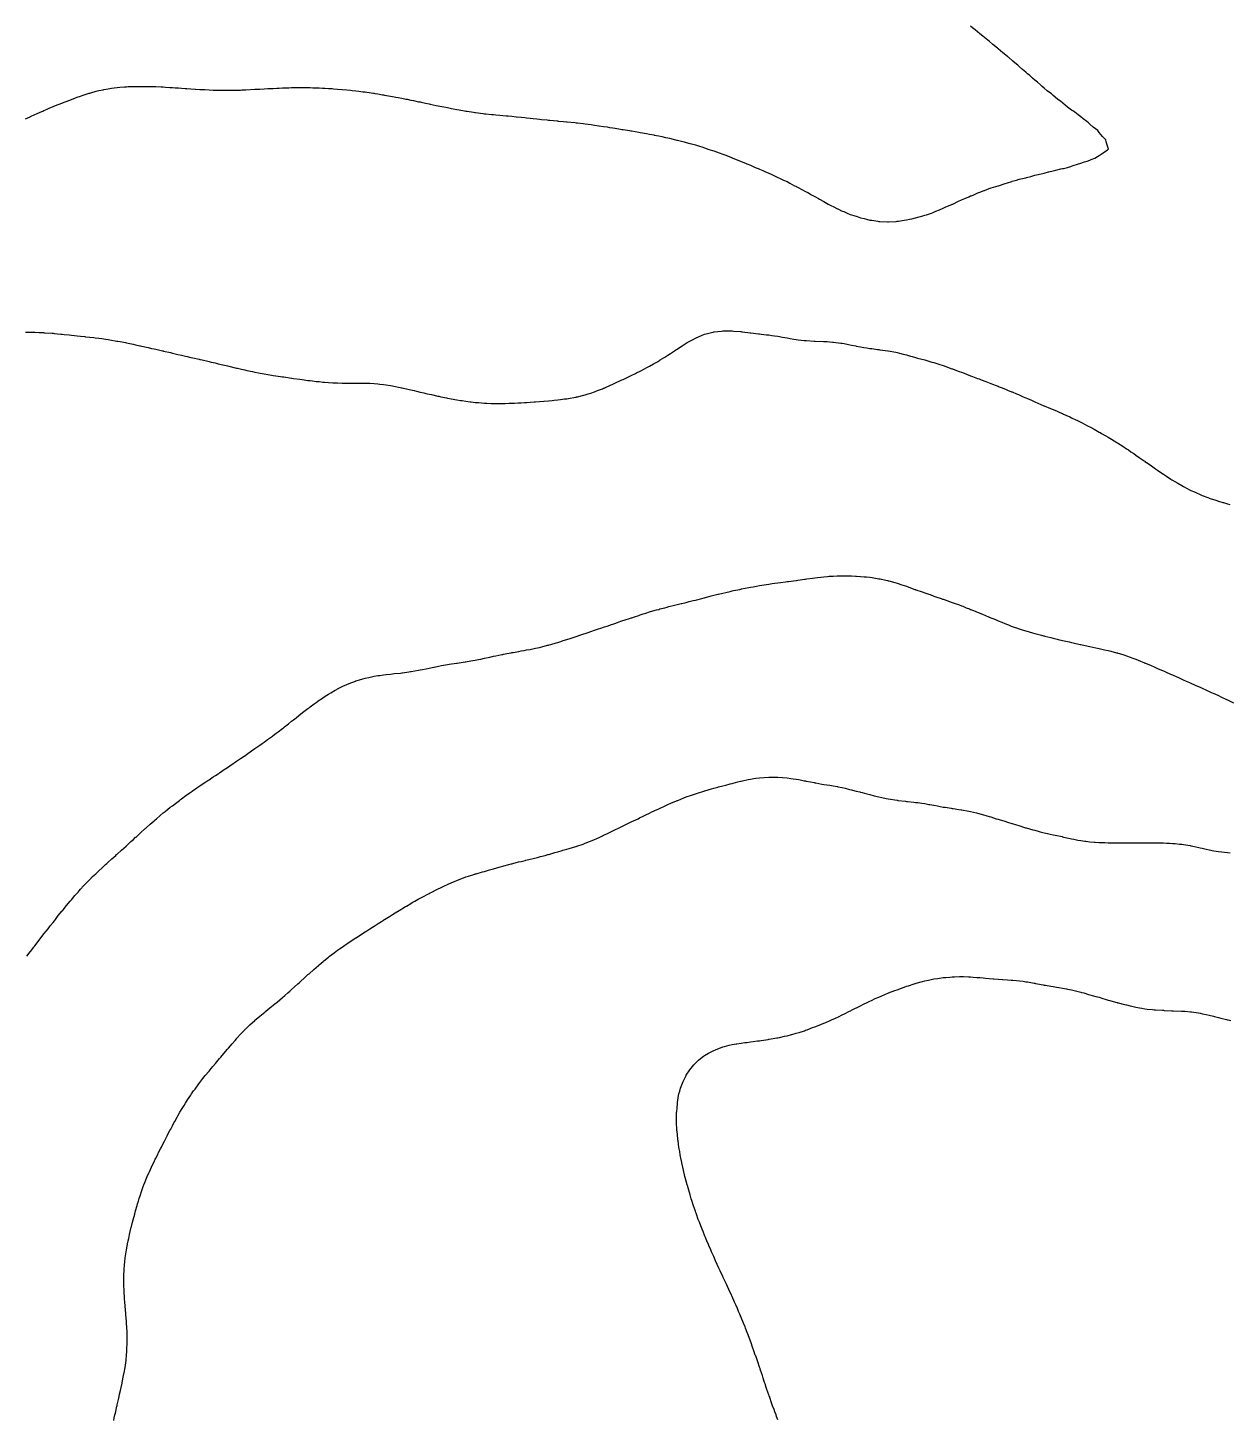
# Model space of a CAD drawing. Extents: x -717078 to -715000, y -984629 to -984000.
# Drawn here: x -716100.3 to -715969.3, y -984328 to -984176.3 of the extents above; entities that cross this region are included whole.
import ezdxf

# ---------------------------------------------------------------- set-up
doc = ezdxf.new("R2010")
doc.units = 0
doc.layers.add('buffer_B2_0_1_clip', color=7, linetype='Continuous')

msp = doc.modelspace()

# ---------------------------------------------------------------- linework, layer by layer
at = {"layer": 'buffer_B2_0_1_clip'}
for points in [[(-716100.5, -984186.22), (-716100.01, -984185.99), (-716099.97, -984185.97), (-716099.5, -984185.75), (-716099.32, -984185.68), (-716098.91, -984185.5), (-716098.63, -984185.37), (-716098.5, -984185.31), (-716098.16, -984185.16), (-716097.94, -984185.06), (-716097.5, -984184.88), (-716097.23, -984184.77), (-716096.54, -984184.5), (-716096.51, -984184.49), (-716096.5, -984184.48), (-716096.47, -984184.47), (-716095.8, -984184.2), (-716095.5, -984184.09), (-716095.07, -984183.93), (-716094.86, -984183.86), (-716094.5, -984183.73), (-716094.33, -984183.67), (-716093.78, -984183.5), (-716093.57, -984183.43), (-716093.5, -984183.41), (-716093.37, -984183.37), (-716092.79, -984183.21), (-716092.5, -984183.13), (-716092.04, -984183.04), (-716091.97, -984183.03), (-716091.5, -984182.93), (-716091.12, -984182.88), (-716090.84, -984182.84), (-716090.5, -984182.79), (-716090.23, -984182.77), (-716089.73, -984182.73), (-716089.5, -984182.71), (-716089.3, -984182.7), (-716088.68, -984182.68), (-716088.5, -984182.67), (-716088.33, -984182.67), (-716087.67, -984182.67), (-716087.5, -984182.67), (-716087.33, -984182.67), (-716086.68, -984182.68), (-716086.5, -984182.69), (-716086.3, -984182.7), (-716085.72, -984182.72), (-716085.5, -984182.73), (-716085.25, -984182.75), (-716084.78, -984182.78), (-716084.5, -984182.79), (-716084.18, -984182.82), (-716083.84, -984182.84), (-716083.5, -984182.86), (-716083.11, -984182.89), (-716082.91, -984182.91), (-716082.5, -984182.94), (-716082.03, -984182.97), (-716081.97, -984182.97), (-716081.5, -984183), (-716081.03, -984183.03), (-716080.97, -984183.03), (-716080.5, -984183.06), (-716080.07, -984183.07), (-716079.92, -984183.08), (-716079.5, -984183.09), (-716079.09, -984183.09), (-716078.9, -984183.1), (-716078.5, -984183.1), (-716077.5, -984183.09), (-716077.07, -984183.07), (-716076.94, -984183.06), (-716076.5, -984183.05), (-716075.5, -984182.99), (-716075.03, -984182.97), (-716074.96, -984182.96), (-716074.5, -984182.94), (-716074.08, -984182.92), (-716073.91, -984182.91), (-716073.5, -984182.89), (-716073.13, -984182.87), (-716072.86, -984182.86), (-716072.5, -984182.84), (-716072.17, -984182.83), (-716071.82, -984182.82), (-716071.5, -984182.81), (-716071.19, -984182.81), (-716070.8, -984182.8), (-716070.5, -984182.8), (-716070.2, -984182.8), (-716069.81, -984182.81), (-716069.5, -984182.81), (-716069.18, -984182.82), (-716068.83, -984182.83), (-716068.5, -984182.84), (-716068.14, -984182.86), (-716067.87, -984182.87), (-716067.5, -984182.89), (-716067.08, -984182.92), (-716066.93, -984182.93), (-716066.5, -984182.96), (-716066, -984183), (-716066, -984183), (-716065.5, -984183.05), (-716065.09, -984183.09), (-716064.89, -984183.11), (-716064.5, -984183.15), (-716064.19, -984183.19), (-716063.75, -984183.25), (-716063.5, -984183.28), (-716063.31, -984183.31), (-716062.58, -984183.42), (-716062.5, -984183.43), (-716062.44, -984183.44), (-716062.11, -984183.5), (-716061.59, -984183.59), (-716061.5, -984183.6), (-716061.38, -984183.62), (-716060.74, -984183.74), (-716060.5, -984183.78), (-716060.16, -984183.84), (-716059.89, -984183.89), (-716059.5, -984183.97), (-716059.05, -984184.05), (-716058.92, -984184.08), (-716058.5, -984184.16), (-716058.22, -984184.22), (-716057.66, -984184.34), (-716057.5, -984184.37), (-716057.39, -984184.39), (-716056.92, -984184.5), (-716056.5, -984184.59), (-716056.39, -984184.61), (-716055.74, -984184.74), (-716055.14, -984184.86), (-716054.91, -984184.91), (-716054.5, -984184.99), (-716054.08, -984185.08), (-716053.88, -984185.12), (-716053.5, -984185.19), (-716053.24, -984185.24), (-716052.66, -984185.34), (-716052.5, -984185.37), (-716052.39, -984185.39), (-716051.68, -984185.5), (-716051.52, -984185.52), (-716051.5, -984185.53), (-716051.47, -984185.53), (-716050.63, -984185.63), (-716050.5, -984185.65), (-716050.33, -984185.67), (-716049.73, -984185.73), (-716049.5, -984185.75), (-716049.23, -984185.77), (-716048.81, -984185.81), (-716048.5, -984185.84), (-716048.13, -984185.87), (-716047.89, -984185.89), (-716047.5, -984185.93), (-716047.02, -984185.98), (-716046.98, -984185.98), (-716046.5, -984186.03), (-716046.08, -984186.08), (-716045.91, -984186.09), (-716045.5, -984186.14), (-716045.17, -984186.17), (-716044.78, -984186.22), (-716044.5, -984186.25), (-716044.27, -984186.27), (-716043.67, -984186.33), (-716043.5, -984186.35), (-716043.36, -984186.36), (-716042.56, -984186.44), (-716042.5, -984186.44), (-716042.45, -984186.45), (-716041.89, -984186.5), (-716041.53, -984186.53), (-716041.5, -984186.54), (-716041.46, -984186.54), (-716040.62, -984186.62), (-716040.5, -984186.64), (-716040.34, -984186.66), (-716039.73, -984186.73), (-716039.5, -984186.76), (-716039.2, -984186.8), (-716038.84, -984186.84), (-716038.5, -984186.89), (-716038.04, -984186.96), (-716037.97, -984186.97), (-716037.5, -984187.04), (-716037.1, -984187.1), (-716036.86, -984187.14), (-716036.5, -984187.19), (-716036.23, -984187.23), (-716035.67, -984187.33), (-716035.5, -984187.36), (-716035.38, -984187.38), (-716034.67, -984187.5), (-716034.52, -984187.52), (-716034.5, -984187.53), (-716034.47, -984187.53), (-716033.66, -984187.66), (-716033.5, -984187.69), (-716033.26, -984187.74), (-716032.82, -984187.82), (-716032.5, -984187.88), (-716032.03, -984187.97), (-716031.98, -984187.98), (-716031.5, -984188.07), (-716031.15, -984188.15), (-716030.77, -984188.23), (-716030.5, -984188.29), (-716030.33, -984188.33), (-716029.66, -984188.5), (-716029.53, -984188.53), (-716029.5, -984188.54), (-716029.45, -984188.55), (-716028.72, -984188.72), (-716028.5, -984188.78), (-716028.11, -984188.89), (-716027.94, -984188.94), (-716027.5, -984189.06), (-716027.16, -984189.16), (-716026.69, -984189.31), (-716026.5, -984189.37), (-716026.41, -984189.41), (-716026.15, -984189.5), (-716025.65, -984189.65), (-716025.5, -984189.7), (-716025.19, -984189.81), (-716024.91, -984189.91), (-716024.5, -984190.05), (-716024.18, -984190.18), (-716023.57, -984190.43), (-716023.5, -984190.46), (-716023.47, -984190.47), (-716023.41, -984190.5), (-716022.75, -984190.75), (-716022.5, -984190.85), (-716022.04, -984191.04), (-716021.9, -984191.1), (-716021.5, -984191.27), (-716021.34, -984191.34), (-716020.99, -984191.5), (-716020.64, -984191.64), (-716020.5, -984191.7), (-716020.16, -984191.84), (-716019.94, -984191.94), (-716019.5, -984192.13), (-716019.24, -984192.24), (-716018.73, -984192.5), (-716018.57, -984192.57), (-716018.5, -984192.6), (-716018.32, -984192.68), (-716017.88, -984192.88), (-716017.5, -984193.06), (-716017.21, -984193.21), (-716016.69, -984193.5), (-716016.56, -984193.56), (-716016.5, -984193.59), (-716016.31, -984193.69), (-716015.9, -984193.9), (-716015.5, -984194.12), (-716015.25, -984194.25), (-716014.85, -984194.5), (-716014.62, -984194.62), (-716014.5, -984194.68), (-716014.1, -984194.9), (-716013.97, -984194.97), (-716013.5, -984195.24), (-716013.33, -984195.33), (-716013.04, -984195.5), (-716012.68, -984195.68), (-716012.5, -984195.77), (-716012.01, -984196.01), (-716011.98, -984196.02), (-716011.5, -984196.26), (-716011.33, -984196.33), (-716010.96, -984196.5), (-716010.63, -984196.63), (-716010.5, -984196.68), (-716010.24, -984196.76), (-716009.87, -984196.87), (-716009.5, -984196.99), (-716009.09, -984197.09), (-716008.85, -984197.15), (-716008.5, -984197.24), (-716008.27, -984197.27), (-716007.62, -984197.38), (-716007.5, -984197.4), (-716007.4, -984197.4), (-716006.56, -984197.44), (-716006.5, -984197.44), (-716006.44, -984197.44), (-716005.61, -984197.39), (-716005.5, -984197.38), (-716005.35, -984197.35), (-716004.73, -984197.27), (-716004.5, -984197.23), (-716004.16, -984197.16), (-716003.9, -984197.1), (-716003.5, -984197.01), (-716003.1, -984196.9), (-716002.82, -984196.82), (-716002.5, -984196.73), (-716002.32, -984196.68), (-716001.78, -984196.5), (-716001.58, -984196.42), (-716001.5, -984196.38), (-716001.29, -984196.29), (-716000.88, -984196.12), (-716000.5, -984195.94), (-716000.19, -984195.81), (-715999.54, -984195.54), (-715999.5, -984195.52), (-715999.48, -984195.52), (-715999.44, -984195.5), (-715998.81, -984195.19), (-715998.5, -984195.04), (-715998.12, -984194.88), (-715997.71, -984194.71), (-715997.5, -984194.62), (-715997.41, -984194.59), (-715997.17, -984194.5), (-715996.71, -984194.29), (-715996.5, -984194.2), (-715996.02, -984194.02), (-715995.99, -984194.01), (-715995.5, -984193.82), (-715995.25, -984193.75), (-715994.51, -984193.51), (-715994.5, -984193.51), (-715994.5, -984193.5), (-715994.48, -984193.5), (-715993.75, -984193.25), (-715993.5, -984193.17), (-715993.03, -984193.03), (-715992.98, -984193.02), (-715992.5, -984192.88), (-715992.2, -984192.8), (-715991.67, -984192.67), (-715991.5, -984192.63), (-715991.4, -984192.6), (-715990.95, -984192.5), (-715990.6, -984192.4), (-715990.5, -984192.37), (-715990.33, -984192.33), (-715989.8, -984192.2), (-715989.5, -984192.12), (-715989.01, -984191.99), (-715988.99, -984191.99), (-715988.5, -984191.87), (-715988.2, -984191.8), (-715987.67, -984191.67), (-715987.5, -984191.63), (-715987.39, -984191.61), (-715986.93, -984191.5), (-715986.6, -984191.4), (-715986.5, -984191.37), (-715986.31, -984191.31), (-715985.84, -984191.16), (-715985.5, -984191.05), (-715985.09, -984190.91), (-715984.81, -984190.81), (-715984.5, -984190.7), (-715984.35, -984190.65), (-715983.98, -984190.5), (-715983.68, -984190.32), (-715983.5, -984190.2), (-715983.07, -984189.93), (-715982.58, -984189.58), (-715982.5, -984189.52), (-715982.49, -984189.51), (-715982.47, -984189.5), (-715982.48, -984189.48), (-715982.5, -984189.41), (-715982.72, -984188.72), (-715982.77, -984188.5), (-715983.12, -984188.12), (-715983.5, -984187.69), (-715983.58, -984187.58), (-715983.65, -984187.5), (-715984.13, -984187.13), (-715984.5, -984186.81), (-715984.66, -984186.66), (-715984.83, -984186.5), (-715985.22, -984186.22), (-715985.5, -984186.01), (-715985.79, -984185.79), (-715986.13, -984185.5), (-715986.35, -984185.35), (-715986.5, -984185.25), (-715986.93, -984184.93), (-715987.44, -984184.5), (-715987.48, -984184.48), (-715987.5, -984184.46), (-715987.67, -984184.33), (-715988.05, -984184.05), (-715988.5, -984183.66), (-715988.59, -984183.59), (-715988.69, -984183.5), (-715989.15, -984183.15), (-715989.5, -984182.86), (-715989.69, -984182.69), (-715989.9, -984182.5), (-715990.23, -984182.23), (-715990.5, -984182), (-715990.77, -984181.77), (-715991.06, -984181.5), (-715991.31, -984181.31), (-715991.5, -984181.13), (-715991.84, -984180.84), (-715992.21, -984180.5), (-715992.37, -984180.37), (-715992.5, -984180.26), (-715992.91, -984179.91), (-715993.38, -984179.5), (-715993.45, -984179.45), (-715993.5, -984179.4), (-715993.98, -984179.02), (-715994, -984179), (-715994.5, -984178.57), (-715994.54, -984178.54), (-715994.59, -984178.5), (-715995.1, -984178.1), (-715995.5, -984177.76), (-715995.64, -984177.64), (-715995.8, -984177.5), (-715996.19, -984177.19), (-715996.5, -984176.94), (-715996.74, -984176.74), (-715997.02, -984176.5), (-715997.29, -984176.29), (-715997.5, -984176.12)], [(-716100.5, -984209.45), (-716099.5, -984209.48), (-716099.48, -984209.48), (-716099, -984209.5), (-716098.52, -984209.52), (-716098.5, -984209.52), (-716098.47, -984209.53), (-716097.59, -984209.59), (-716097.5, -984209.59), (-716097.39, -984209.61), (-716096.67, -984209.67), (-716096.5, -984209.68), (-716096.29, -984209.71), (-716095.76, -984209.76), (-716095.5, -984209.79), (-716095.18, -984209.82), (-716094.86, -984209.86), (-716094.5, -984209.9), (-716094.05, -984209.95), (-716093.96, -984209.96), (-716093.5, -984210.01), (-716093.06, -984210.06), (-716092.92, -984210.08), (-716092.5, -984210.13), (-716092.17, -984210.17), (-716091.76, -984210.24), (-716091.5, -984210.27), (-716091.3, -984210.3), (-716090.57, -984210.43), (-716090.5, -984210.44), (-716090.45, -984210.45), (-716090.18, -984210.5), (-716089.61, -984210.61), (-716089.5, -984210.63), (-716089.33, -984210.67), (-716088.79, -984210.79), (-716088.5, -984210.85), (-716088.05, -984210.95), (-716087.97, -984210.97), (-716087.5, -984211.07), (-716087.14, -984211.14), (-716086.77, -984211.23), (-716086.5, -984211.29), (-716086.32, -984211.33), (-716085.56, -984211.5), (-716085.51, -984211.51), (-716085.5, -984211.51), (-716085.48, -984211.52), (-716084.7, -984211.7), (-716084.5, -984211.75), (-716084.18, -984211.82), (-716083.89, -984211.89), (-716083.5, -984211.98), (-716083.08, -984212.08), (-716082.88, -984212.12), (-716082.5, -984212.21), (-716082.26, -984212.26), (-716081.58, -984212.42), (-716081.5, -984212.44), (-716081.45, -984212.45), (-716081.24, -984212.5), (-716080.63, -984212.63), (-716080.5, -984212.66), (-716080.28, -984212.72), (-716079.82, -984212.82), (-716079.5, -984212.9), (-716079.01, -984213.01), (-716078.98, -984213.02), (-716078.5, -984213.14), (-716077.5, -984213.38), (-716077.4, -984213.4), (-716076.97, -984213.5), (-716076.59, -984213.59), (-716076.5, -984213.6), (-716076.37, -984213.63), (-716075.76, -984213.76), (-716075.5, -984213.82), (-716075.1, -984213.9), (-716074.93, -984213.93), (-716074.5, -984214.01), (-716074.09, -984214.09), (-716073.88, -984214.12), (-716073.5, -984214.19), (-716073.23, -984214.23), (-716072.7, -984214.3), (-716072.5, -984214.33), (-716072.35, -984214.35), (-716071.53, -984214.47), (-716071.5, -984214.47), (-716071.48, -984214.48), (-716071.3, -984214.5), (-716070.6, -984214.6), (-716070.37, -984214.63), (-716069.72, -984214.72), (-716069.5, -984214.75), (-716069.22, -984214.78), (-716068.83, -984214.83), (-716068.5, -984214.86), (-716068.1, -984214.9), (-716067.92, -984214.92), (-716067.5, -984214.95), (-716067.02, -984214.98), (-716066.98, -984214.98), (-716066.5, -984215), (-716066.01, -984215.01), (-716065.99, -984215.01), (-716065.5, -984215.02), (-716065.01, -984215.01), (-716064.99, -984215.01), (-716064.5, -984215.01), (-716064.01, -984215.01), (-716063.99, -984215.01), (-716063.5, -984215.01), (-716063.03, -984215.03), (-716062.97, -984215.03), (-716062.5, -984215.05), (-716062.09, -984215.09), (-716061.88, -984215.12), (-716061.5, -984215.16), (-716061.21, -984215.21), (-716060.71, -984215.29), (-716060.5, -984215.33), (-716060.36, -984215.36), (-716059.67, -984215.5), (-716059.53, -984215.53), (-716059.5, -984215.53), (-716059.46, -984215.54), (-716058.71, -984215.71), (-716058.5, -984215.76), (-716058.16, -984215.84), (-716057.9, -984215.9), (-716057.5, -984215.99), (-716057.09, -984216.09), (-716056.86, -984216.14), (-716056.5, -984216.23), (-716056.27, -984216.27), (-716055.57, -984216.43), (-716055.5, -984216.45), (-716055.46, -984216.46), (-716055.25, -984216.5), (-716054.62, -984216.62), (-716054.5, -984216.65), (-716053.5, -984216.84), (-716053.1, -984216.9), (-716052.93, -984216.93), (-716052.5, -984217), (-716052.06, -984217.06), (-716051.93, -984217.07), (-716051.5, -984217.13), (-716051.15, -984217.15), (-716050.82, -984217.18), (-716050.5, -984217.2), (-716050.22, -984217.22), (-716049.77, -984217.23), (-716049.5, -984217.24), (-716049.24, -984217.24), (-716048.76, -984217.24), (-716048.5, -984217.24), (-716048.24, -984217.24), (-716047.78, -984217.22), (-716047.5, -984217.21), (-716047.2, -984217.2), (-716046.82, -984217.18), (-716046.5, -984217.16), (-716046.14, -984217.14), (-716045.88, -984217.12), (-716045.5, -984217.1), (-716045.07, -984217.07), (-716044.94, -984217.06), (-716044.5, -984217.03), (-716044.01, -984216.99), (-716043.98, -984216.98), (-716043.5, -984216.95), (-716043.1, -984216.9), (-716042.89, -984216.89), (-716042.5, -984216.85), (-716042.19, -984216.81), (-716041.75, -984216.75), (-716041.5, -984216.72), (-716041.32, -984216.68), (-716040.55, -984216.55), (-716040.5, -984216.54), (-716040.47, -984216.53), (-716040.34, -984216.5), (-716039.67, -984216.33), (-716039.5, -984216.29), (-716039.19, -984216.19), (-716038.9, -984216.1), (-716038.5, -984215.97), (-716038.16, -984215.84), (-716037.64, -984215.64), (-716037.5, -984215.58), (-716037.44, -984215.56), (-716037.3, -984215.5), (-716036.75, -984215.25), (-716036.5, -984215.14), (-716036.07, -984214.93), (-716035.82, -984214.82), (-716035.5, -984214.67), (-716035.38, -984214.62), (-716035.14, -984214.5), (-716034.71, -984214.29), (-716034.5, -984214.19), (-716034.04, -984213.96), (-716033.9, -984213.9), (-716033.5, -984213.71), (-716033.37, -984213.63), (-716033.1, -984213.5), (-716032.71, -984213.29), (-716032.5, -984213.18), (-716032.07, -984212.93), (-716031.76, -984212.76), (-716031.5, -984212.61), (-716031.43, -984212.57), (-716031.32, -984212.5), (-716030.82, -984212.18), (-716030.5, -984211.97), (-716030.22, -984211.78), (-716029.78, -984211.5), (-716029.62, -984211.38), (-716029.5, -984211.31), (-716029.01, -984210.99), (-716028.95, -984210.95), (-716028.5, -984210.67), (-716028.39, -984210.61), (-716028.19, -984210.5), (-716027.75, -984210.25), (-716027.5, -984210.12), (-716027.07, -984209.93), (-716026.84, -984209.84), (-716026.5, -984209.7), (-716026.34, -984209.66), (-716025.73, -984209.5), (-716025.55, -984209.45), (-716025.5, -984209.44), (-716025.44, -984209.44), (-716024.66, -984209.34), (-716024.5, -984209.32), (-716024.33, -984209.33), (-716023.68, -984209.32), (-716023.5, -984209.32), (-716023.34, -984209.34), (-716022.6, -984209.4), (-716022.5, -984209.41), (-716022.42, -984209.42), (-716021.77, -984209.5), (-716021.53, -984209.53), (-716021.5, -984209.53), (-716021.47, -984209.53), (-716020.63, -984209.63), (-716020.5, -984209.65), (-716020.33, -984209.67), (-716019.74, -984209.74), (-716019.5, -984209.77), (-716019.18, -984209.82), (-716018.86, -984209.86), (-716018.5, -984209.92), (-716018.01, -984210.01), (-716017.99, -984210.01), (-716017.5, -984210.1), (-716017.16, -984210.16), (-716016.78, -984210.22), (-716016.5, -984210.27), (-716016.3, -984210.3), (-716015.63, -984210.37), (-716015.5, -984210.38), (-716015.39, -984210.39), (-716014.57, -984210.43), (-716014.5, -984210.44), (-716014.44, -984210.44), (-716013.53, -984210.47), (-716013.5, -984210.48), (-716013.48, -984210.48), (-716013.12, -984210.5), (-716012.54, -984210.54), (-716012.5, -984210.54), (-716012.45, -984210.55), (-716011.65, -984210.65), (-716011.5, -984210.67), (-716011.29, -984210.71), (-716010.81, -984210.81), (-716010.5, -984210.87), (-716010.03, -984210.97), (-716009.98, -984210.98), (-716009.5, -984211.08), (-716009.14, -984211.14), (-716008.81, -984211.19), (-716008.5, -984211.24), (-716008.26, -984211.26), (-716007.66, -984211.34), (-716007.5, -984211.36), (-716007.38, -984211.38), (-716006.51, -984211.49), (-716006.5, -984211.5), (-716006.5, -984211.5), (-716006.48, -984211.5), (-716005.66, -984211.66), (-716005.5, -984211.69), (-716005.25, -984211.75), (-716004.86, -984211.86), (-716004.5, -984211.95), (-716004.07, -984212.07), (-716003.87, -984212.13), (-716003.5, -984212.24), (-716003.29, -984212.29), (-716002.51, -984212.5), (-716002.5, -984212.5), (-716002.5, -984212.5), (-716002.5, -984212.5), (-716001.72, -984212.72), (-716001.5, -984212.79), (-716001.07, -984212.93), (-716000.96, -984212.96), (-716000.5, -984213.11), (-716000.21, -984213.21), (-715999.55, -984213.45), (-715999.5, -984213.47), (-715999.48, -984213.48), (-715999.42, -984213.5), (-715998.74, -984213.74), (-715998.5, -984213.83), (-715998.01, -984214.01), (-715997.97, -984214.03), (-715997.5, -984214.21), (-715997.29, -984214.29), (-715996.75, -984214.5), (-715996.57, -984214.57), (-715996.5, -984214.6), (-715996.34, -984214.66), (-715995.84, -984214.84), (-715995.5, -984214.98), (-715995.12, -984215.12), (-715994.71, -984215.29), (-715994.5, -984215.37), (-715994.41, -984215.41), (-715994.19, -984215.5), (-715993.69, -984215.69), (-715993.5, -984215.78), (-715993.04, -984215.96), (-715992.98, -984215.98), (-715992.5, -984216.18), (-715992.27, -984216.27), (-715991.76, -984216.5), (-715991.58, -984216.58), (-715991.5, -984216.61), (-715991.3, -984216.7), (-715990.88, -984216.88), (-715990.5, -984217.05), (-715990.19, -984217.19), (-715989.51, -984217.49), (-715989.5, -984217.5), (-715989.5, -984217.5), (-715989.49, -984217.5), (-715988.79, -984217.79), (-715988.5, -984217.91), (-715988.08, -984218.08), (-715987.78, -984218.22), (-715987.5, -984218.34), (-715987.39, -984218.39), (-715987.14, -984218.5), (-715986.7, -984218.7), (-715986.5, -984218.79), (-715986.02, -984219.02), (-715985.93, -984219.07), (-715985.5, -984219.28), (-715985.36, -984219.36), (-715985.08, -984219.5), (-715984.7, -984219.7), (-715984.5, -984219.8), (-715984.04, -984220.04), (-715983.84, -984220.16), (-715983.5, -984220.35), (-715983.4, -984220.4), (-715983.24, -984220.5), (-715982.76, -984220.76), (-715982.5, -984220.92), (-715982.14, -984221.14), (-715981.57, -984221.5), (-715981.53, -984221.53), (-715981.5, -984221.54), (-715981.38, -984221.62), (-715980.91, -984221.91), (-715980.5, -984222.19), (-715980.31, -984222.31), (-715980.04, -984222.5), (-715979.71, -984222.71), (-715979.5, -984222.86), (-715979.12, -984223.12), (-715978.58, -984223.5), (-715978.53, -984223.53), (-715978.5, -984223.55), (-715978.33, -984223.67), (-715977.93, -984223.93), (-715977.5, -984224.25), (-715977.35, -984224.35), (-715977.15, -984224.5), (-715976.76, -984224.76), (-715976.5, -984224.94), (-715976.16, -984225.16), (-715975.67, -984225.5), (-715975.56, -984225.56), (-715975.5, -984225.61), (-715975.25, -984225.75), (-715974.93, -984225.93), (-715974.5, -984226.19), (-715974.29, -984226.29), (-715973.91, -984226.5), (-715973.64, -984226.64), (-715973.5, -984226.71), (-715973.12, -984226.88), (-715972.95, -984226.95), (-715972.5, -984227.16), (-715972.26, -984227.26), (-715971.66, -984227.5), (-715971.54, -984227.54), (-715971.5, -984227.56), (-715971.41, -984227.59), (-715970.79, -984227.79), (-715970.5, -984227.89), (-715970.02, -984228.02), (-715969.96, -984228.04), (-715969.5, -984228.18), (-715969.25, -984228.25)], [(-716100.35, -984277.5), (-716100, -984277), (-716099.97, -984276.97), (-716099.61, -984276.5), (-716099.56, -984276.44), (-716099.5, -984276.36), (-716099.13, -984275.87), (-716098.84, -984275.5), (-716098.69, -984275.31), (-716098.5, -984275.07), (-716098.25, -984274.75), (-716098.05, -984274.5), (-716097.81, -984274.19), (-716097.5, -984273.81), (-716097.36, -984273.64), (-716097.25, -984273.5), (-716096.93, -984273.07), (-716096.5, -984272.56), (-716096.47, -984272.53), (-716096.45, -984272.5), (-716096.28, -984272.28), (-716096.03, -984271.97), (-716095.64, -984271.5), (-716095.58, -984271.42), (-716095.5, -984271.34), (-716095.12, -984270.88), (-716094.77, -984270.5), (-716094.65, -984270.35), (-716094.5, -984270.19), (-716094.17, -984269.83), (-716093.86, -984269.5), (-716093.68, -984269.32), (-716093.5, -984269.14), (-716093.19, -984268.81), (-716092.85, -984268.5), (-716092.67, -984268.33), (-716092.5, -984268.17), (-716092.16, -984267.84), (-716091.77, -984267.5), (-716091.63, -984267.37), (-716091.5, -984267.25), (-716091.11, -984266.89), (-716090.66, -984266.5), (-716090.58, -984266.42), (-716090.5, -984266.36), (-716090.06, -984265.94), (-716089.55, -984265.5), (-716089.53, -984265.47), (-716089.5, -984265.45), (-716089.01, -984264.99), (-716088.79, -984264.79), (-716088.5, -984264.53), (-716088.48, -984264.52), (-716088.46, -984264.5), (-716087.97, -984264.03), (-716087.5, -984263.62), (-716087.44, -984263.56), (-716087.37, -984263.5), (-716086.92, -984263.08), (-716086.5, -984262.73), (-716086.38, -984262.62), (-716086.23, -984262.5), (-716085.84, -984262.16), (-716085.5, -984261.88), (-716085.29, -984261.71), (-716085.02, -984261.5), (-716084.74, -984261.26), (-716084.5, -984261.09), (-716084.17, -984260.83), (-716083.72, -984260.5), (-716083.6, -984260.4), (-716083.5, -984260.33), (-716083.03, -984259.97), (-716082.87, -984259.87), (-716082.5, -984259.61), (-716082.43, -984259.57), (-716082.34, -984259.5), (-716081.85, -984259.15), (-716081.5, -984258.92), (-716081.25, -984258.75), (-716080.86, -984258.5), (-716080.65, -984258.35), (-716080.5, -984258.26), (-716080.05, -984257.95), (-716079.79, -984257.79), (-716079.5, -984257.6), (-716079.44, -984257.56), (-716079.35, -984257.5), (-716078.85, -984257.15), (-716078.5, -984256.92), (-716078.25, -984256.75), (-716077.87, -984256.5), (-716077.66, -984256.34), (-716077.5, -984256.24), (-716077.06, -984255.94), (-716076.69, -984255.69), (-716076.5, -984255.56), (-716076.46, -984255.54), (-716076.41, -984255.5), (-716075.88, -984255.12), (-716075.5, -984254.86), (-716075.29, -984254.71), (-716074.98, -984254.5), (-716074.71, -984254.29), (-716074.5, -984254.15), (-716074.13, -984253.87), (-716073.59, -984253.5), (-716073.54, -984253.46), (-716073.5, -984253.43), (-716073.19, -984253.19), (-716072.98, -984253.02), (-716072.5, -984252.67), (-716072.4, -984252.6), (-716072.28, -984252.5), (-716071.85, -984252.15), (-716071.5, -984251.88), (-716071.29, -984251.71), (-716071.01, -984251.5), (-716070.73, -984251.27), (-716070.5, -984251.08), (-716070.17, -984250.83), (-716069.73, -984250.5), (-716069.6, -984250.4), (-716069.5, -984250.32), (-716069.03, -984249.97), (-716068.82, -984249.82), (-716068.5, -984249.59), (-716068.44, -984249.56), (-716068.35, -984249.5), (-716067.85, -984249.15), (-716067.5, -984248.93), (-716067.23, -984248.77), (-716066.75, -984248.5), (-716066.59, -984248.41), (-716066.5, -984248.35), (-716066.21, -984248.21), (-716065.93, -984248.07), (-716065.5, -984247.87), (-716065.24, -984247.76), (-716064.54, -984247.5), (-716064.51, -984247.49), (-716064.5, -984247.48), (-716064.48, -984247.48), (-716063.75, -984247.25), (-716063.5, -984247.18), (-716063.1, -984247.1), (-716062.94, -984247.06), (-716062.5, -984246.97), (-716062.09, -984246.91), (-716061.88, -984246.88), (-716061.5, -984246.83), (-716061.21, -984246.79), (-716060.74, -984246.74), (-716060.5, -984246.71), (-716060.31, -984246.69), (-716059.62, -984246.62), (-716059.5, -984246.6), (-716059.41, -984246.59), (-716058.73, -984246.5), (-716058.53, -984246.47), (-716058.5, -984246.47), (-716058.46, -984246.46), (-716057.68, -984246.32), (-716057.5, -984246.29), (-716057.24, -984246.24), (-716056.84, -984246.16), (-716056.5, -984246.09), (-716056.01, -984245.99), (-716055.98, -984245.98), (-716055.5, -984245.88), (-716055.18, -984245.82), (-716054.74, -984245.74), (-716054.5, -984245.7), (-716054.33, -984245.67), (-716053.55, -984245.55), (-716053.5, -984245.54), (-716053.47, -984245.53), (-716053.23, -984245.5), (-716052.6, -984245.4), (-716052.5, -984245.39), (-716052.37, -984245.37), (-716051.74, -984245.26), (-716051.5, -984245.22), (-716051.15, -984245.15), (-716050.9, -984245.1), (-716050.5, -984245.02), (-716050.07, -984244.93), (-716049.89, -984244.89), (-716049.5, -984244.8), (-716049.25, -984244.75), (-716048.61, -984244.61), (-716048.5, -984244.59), (-716048.43, -984244.57), (-716048.05, -984244.5), (-716047.59, -984244.41), (-716047.5, -984244.39), (-716047.37, -984244.37), (-716046.74, -984244.26), (-716046.5, -984244.22), (-716046.16, -984244.16), (-716045.89, -984244.11), (-716045.5, -984244.04), (-716045.06, -984243.94), (-716044.91, -984243.91), (-716044.5, -984243.83), (-716044.24, -984243.76), (-716043.6, -984243.6), (-716043.5, -984243.57), (-716043.44, -984243.56), (-716043.24, -984243.5), (-716042.67, -984243.33), (-716042.5, -984243.28), (-716042.17, -984243.17), (-716041.91, -984243.09), (-716041.5, -984242.96), (-716041.15, -984242.85), (-716040.7, -984242.7), (-716040.5, -984242.63), (-716040.4, -984242.6), (-716040.09, -984242.5), (-716039.65, -984242.35), (-716039.5, -984242.3), (-716039.19, -984242.19), (-716038.91, -984242.09), (-716038.5, -984241.96), (-716038.16, -984241.84), (-716037.69, -984241.69), (-716037.5, -984241.62), (-716037.41, -984241.59), (-716037.12, -984241.5), (-716036.66, -984241.34), (-716036.5, -984241.28), (-716036.17, -984241.17), (-716035.92, -984241.08), (-716035.5, -984240.94), (-716035.17, -984240.83), (-716034.67, -984240.67), (-716034.5, -984240.61), (-716034.41, -984240.59), (-716034.14, -984240.5), (-716033.66, -984240.34), (-716033.5, -984240.28), (-716033.18, -984240.18), (-716032.91, -984240.09), (-716032.5, -984239.97), (-716032.14, -984239.86), (-716031.75, -984239.75), (-716031.5, -984239.68), (-716031.36, -984239.64), (-716030.83, -984239.5), (-716030.57, -984239.43), (-716030.5, -984239.41), (-716030.38, -984239.38), (-716029.78, -984239.22), (-716029.5, -984239.16), (-716029.05, -984239.05), (-716028.97, -984239.03), (-716028.5, -984238.92), (-716028.16, -984238.84), (-716027.73, -984238.73), (-716027.5, -984238.67), (-716027.36, -984238.64), (-716026.81, -984238.5), (-716026.56, -984238.44), (-716026.5, -984238.42), (-716026.39, -984238.39), (-716025.78, -984238.22), (-716025.5, -984238.15), (-716025.04, -984238.04), (-716024.98, -984238.02), (-716024.5, -984237.9), (-716024.17, -984237.83), (-716023.72, -984237.72), (-716023.5, -984237.67), (-716023.36, -984237.64), (-716022.65, -984237.5), (-716022.53, -984237.47), (-716022.5, -984237.47), (-716022.46, -984237.46), (-716021.69, -984237.31), (-716021.5, -984237.27), (-716021.22, -984237.22), (-716020.84, -984237.16), (-716020.5, -984237.09), (-716020.02, -984237.02), (-716019.99, -984237.01), (-716019.5, -984236.93), (-716019.12, -984236.88), (-716018.84, -984236.84), (-716018.5, -984236.79), (-716018.24, -984236.76), (-716017.68, -984236.68), (-716017.5, -984236.66), (-716017.36, -984236.64), (-716016.53, -984236.53), (-716016.5, -984236.52), (-716016.48, -984236.52), (-716016.32, -984236.5), (-716015.61, -984236.39), (-716015.5, -984236.38), (-716015.36, -984236.36), (-716014.73, -984236.27), (-716014.5, -984236.23), (-716014.2, -984236.2), (-716013.84, -984236.16), (-716013.5, -984236.12), (-716013.1, -984236.1), (-716012.92, -984236.08), (-716012.5, -984236.06), (-716012.04, -984236.04), (-716011.96, -984236.04), (-716011.5, -984236.03), (-716011.03, -984236.03), (-716010.97, -984236.03), (-716010.5, -984236.04), (-716010.06, -984236.06), (-716009.93, -984236.07), (-716009.5, -984236.09), (-716009.12, -984236.12), (-716008.85, -984236.15), (-716008.5, -984236.18), (-716008.22, -984236.22), (-716007.69, -984236.31), (-716007.5, -984236.34), (-716007.36, -984236.36), (-716006.76, -984236.5), (-716006.55, -984236.55), (-716006.5, -984236.56), (-716006.42, -984236.58), (-716005.76, -984236.76), (-716005.5, -984236.84), (-716005, -984237), (-716004.5, -984237.17), (-716004.25, -984237.25), (-716003.58, -984237.5), (-716003.52, -984237.52), (-716003.5, -984237.53), (-716003.46, -984237.54), (-716002.78, -984237.78), (-716002.5, -984237.88), (-716002.04, -984238.04), (-716001.92, -984238.08), (-716001.5, -984238.23), (-716001.3, -984238.3), (-716000.73, -984238.5), (-716000.56, -984238.56), (-716000.5, -984238.58), (-716000.38, -984238.62), (-715999.81, -984238.81), (-715999.5, -984238.92), (-715999.07, -984239.07), (-715998.84, -984239.16), (-715998.5, -984239.29), (-715998.35, -984239.35), (-715997.98, -984239.5), (-715997.63, -984239.63), (-715997.5, -984239.68), (-715997.19, -984239.81), (-715996.92, -984239.92), (-715996.5, -984240.09), (-715996.21, -984240.21), (-715995.55, -984240.5), (-715995.51, -984240.51), (-715995.5, -984240.52), (-715995.47, -984240.53), (-715994.8, -984240.8), (-715994.5, -984240.93), (-715994.09, -984241.09), (-715993.78, -984241.22), (-715993.5, -984241.33), (-715993.38, -984241.38), (-715993.07, -984241.5), (-715992.65, -984241.65), (-715992.5, -984241.7), (-715992.2, -984241.8), (-715991.9, -984241.9), (-715991.5, -984242.02), (-715991.13, -984242.13), (-715990.77, -984242.23), (-715990.5, -984242.31), (-715990.35, -984242.35), (-715989.79, -984242.5), (-715989.56, -984242.56), (-715989.5, -984242.58), (-715989.4, -984242.6), (-715988.76, -984242.76), (-715988.5, -984242.83), (-715988.07, -984242.93), (-715987.95, -984242.95), (-715987.5, -984243.06), (-715987.14, -984243.14), (-715986.77, -984243.23), (-715986.5, -984243.29), (-715986.33, -984243.33), (-715985.55, -984243.5), (-715985.51, -984243.51), (-715985.5, -984243.51), (-715985.49, -984243.51), (-715984.69, -984243.69), (-715984.5, -984243.73), (-715984.2, -984243.8), (-715983.87, -984243.87), (-715983.5, -984243.95), (-715983.05, -984244.05), (-715982.92, -984244.08), (-715982.5, -984244.18), (-715982.24, -984244.24), (-715981.59, -984244.41), (-715981.5, -984244.43), (-715981.45, -984244.45), (-715981.29, -984244.5), (-715980.68, -984244.68), (-715980.5, -984244.74), (-715980.11, -984244.89), (-715979.95, -984244.95), (-715979.5, -984245.12), (-715979.23, -984245.23), (-715978.57, -984245.5), (-715978.52, -984245.52), (-715978.5, -984245.53), (-715978.45, -984245.55), (-715977.82, -984245.82), (-715977.5, -984245.95), (-715977.12, -984246.12), (-715976.7, -984246.3), (-715976.5, -984246.39), (-715976.42, -984246.42), (-715976.25, -984246.5), (-715975.73, -984246.73), (-715975.5, -984246.83), (-715975.04, -984247.04), (-715974.91, -984247.09), (-715974.5, -984247.28), (-715974.35, -984247.35), (-715974.02, -984247.5), (-715973.66, -984247.66), (-715973.5, -984247.73), (-715973.09, -984247.91), (-715972.97, -984247.97), (-715972.5, -984248.17), (-715972.28, -984248.28), (-715971.79, -984248.5), (-715971.59, -984248.59), (-715971.5, -984248.63), (-715971.27, -984248.73), (-715970.9, -984248.9), (-715970.5, -984249.08), (-715970.22, -984249.22), (-715969.63, -984249.5), (-715969.54, -984249.54), (-715969.5, -984249.56), (-715969.38, -984249.62), (-715968.87, -984249.87)], [(-716090.88, -984328.12), (-716090.83, -984327.83), (-716090.76, -984327.5), (-716090.71, -984327.29), (-716090.54, -984326.54), (-716090.53, -984326.5), (-716090.52, -984326.48), (-716090.5, -984326.38), (-716090.34, -984325.66), (-716090.31, -984325.5), (-716090.25, -984325.25), (-716090.16, -984324.84), (-716090.08, -984324.5), (-716089.98, -984324.02), (-716089.97, -984323.97), (-716089.81, -984323.19), (-716089.73, -984322.73), (-716089.69, -984322.5), (-716089.66, -984322.34), (-716089.55, -984321.55), (-716089.55, -984321.5), (-716089.54, -984321.46), (-716089.5, -984321), (-716089.46, -984320.54), (-716089.46, -984320.5), (-716089.45, -984320.45), (-716089.42, -984319.58), (-716089.42, -984319.5), (-716089.42, -984319.42), (-716089.43, -984318.57), (-716089.43, -984318.5), (-716089.44, -984318.44), (-716089.49, -984317.51), (-716089.49, -984317.5), (-716089.49, -984317.49), (-716089.5, -984317.31), (-716089.56, -984316.56), (-716089.56, -984316.5), (-716089.57, -984316.43), (-716089.64, -984315.64), (-716089.65, -984315.5), (-716089.67, -984315.33), (-716089.72, -984314.72), (-716089.73, -984314.5), (-716089.75, -984314.25), (-716089.77, -984313.77), (-716089.79, -984313.5), (-716089.79, -984313.21), (-716089.79, -984312.79), (-716089.8, -984312.5), (-716089.78, -984312.22), (-716089.76, -984311.76), (-716089.75, -984311.5), (-716089.73, -984311.27), (-716089.67, -984310.67), (-716089.65, -984310.5), (-716089.63, -984310.37), (-716089.5, -984309.5), (-716089.5, -984309.5), (-716089.5, -984309.5), (-716089.5, -984309.5), (-716089.34, -984308.66), (-716089.31, -984308.5), (-716089.26, -984308.26), (-716089.16, -984307.84), (-716089.09, -984307.5), (-716088.98, -984307.02), (-716088.96, -984306.96), (-716088.85, -984306.5), (-716088.77, -984306.23), (-716088.6, -984305.6), (-716088.58, -984305.5), (-716088.56, -984305.44), (-716088.5, -984305.23), (-716088.34, -984304.66), (-716088.29, -984304.5), (-716088.2, -984304.2), (-716088.11, -984303.89), (-716087.98, -984303.5), (-716087.86, -984303.14), (-716087.71, -984302.71), (-716087.63, -984302.5), (-716087.6, -984302.4), (-716087.5, -984302.17), (-716087.31, -984301.69), (-716087.23, -984301.5), (-716087.02, -984301.02), (-716087.01, -984300.99), (-716086.79, -984300.5), (-716086.69, -984300.31), (-716086.5, -984299.91), (-716086.37, -984299.63), (-716086.31, -984299.5), (-716086.1, -984299.1), (-716086.03, -984298.97), (-716085.8, -984298.5), (-716085.7, -984298.3), (-716085.5, -984297.92), (-716085.36, -984297.64), (-716085.29, -984297.5), (-716085.06, -984297.06), (-716085.02, -984296.98), (-716084.77, -984296.5), (-716084.67, -984296.33), (-716084.5, -984296), (-716084.33, -984295.67), (-716084.23, -984295.5), (-716083.97, -984295.03), (-716083.89, -984294.89), (-716083.67, -984294.5), (-716083.61, -984294.39), (-716083.5, -984294.21), (-716083.23, -984293.77), (-716083.07, -984293.5), (-716082.84, -984293.16), (-716082.5, -984292.63), (-716082.45, -984292.55), (-716082.41, -984292.5), (-716082.18, -984292.18), (-716082.03, -984291.97), (-716081.69, -984291.5), (-716081.61, -984291.39), (-716081.5, -984291.26), (-716081.17, -984290.83), (-716080.91, -984290.5), (-716080.5, -984290.01), (-716080.27, -984289.73), (-716080.08, -984289.5), (-716079.81, -984289.19), (-716079.5, -984288.82), (-716079.35, -984288.65), (-716079.23, -984288.5), (-716078.89, -984288.11), (-716078.5, -984287.64), (-716078.43, -984287.57), (-716078.38, -984287.5), (-716077.97, -984287.03), (-716077.67, -984286.67), (-716077.52, -984286.5), (-716077.51, -984286.49), (-716077.5, -984286.47), (-716077.04, -984285.96), (-716076.6, -984285.5), (-716076.55, -984285.45), (-716076.5, -984285.4), (-716076.04, -984284.96), (-716075.52, -984284.5), (-716075.51, -984284.49), (-716075.5, -984284.48), (-716075.36, -984284.36), (-716074.97, -984284.03), (-716074.42, -984283.58), (-716074.32, -984283.5), (-716073.87, -984283.13), (-716073.5, -984282.84), (-716073.32, -984282.68), (-716073.09, -984282.5), (-716072.77, -984282.23), (-716072.5, -984282), (-716072.23, -984281.77), (-716071.93, -984281.5), (-716071.7, -984281.3), (-716071.5, -984281.11), (-716071.18, -984280.82), (-716070.82, -984280.5), (-716070.65, -984280.35), (-716070.5, -984280.21), (-716070.13, -984279.87), (-716069.72, -984279.5), (-716069.6, -984279.4), (-716069.07, -984278.93), (-716068.58, -984278.5), (-716068.54, -984278.46), (-716068.5, -984278.43), (-716068.07, -984278.07), (-716067.99, -984278.01), (-716067.5, -984277.61), (-716067.44, -984277.56), (-716067.36, -984277.5), (-716066.87, -984277.13), (-716066.5, -984276.85), (-716066.3, -984276.7), (-716066.01, -984276.5), (-716065.71, -984276.29), (-716065.5, -984276.15), (-716065.11, -984275.89), (-716064.51, -984275.5), (-716064.51, -984275.49), (-716064.5, -984275.49), (-716064.48, -984275.48), (-716063.9, -984275.1), (-716063.5, -984274.85), (-716063.29, -984274.71), (-716062.97, -984274.5), (-716062.68, -984274.32), (-716062.5, -984274.2), (-716062.07, -984273.93), (-716061.69, -984273.69), (-716061.5, -984273.57), (-716061.46, -984273.54), (-716061.38, -984273.5), (-716060.84, -984273.16), (-716060.5, -984272.95), (-716060.22, -984272.78), (-716059.77, -984272.5), (-716059.6, -984272.4), (-716059.5, -984272.34), (-716059.09, -984272.09), (-716058.98, -984272.02), (-716058.5, -984271.74), (-716058.35, -984271.65), (-716058.08, -984271.5), (-716057.71, -984271.29), (-716057.5, -984271.17), (-716057.07, -984270.93), (-716056.79, -984270.79), (-716056.5, -984270.64), (-716056.41, -984270.59), (-716056.23, -984270.5), (-716055.74, -984270.26), (-716055.06, -984269.94), (-716054.83, -984269.83), (-716054.5, -984269.67), (-716054.38, -984269.62), (-716054.11, -984269.5), (-716053.69, -984269.31), (-716053.5, -984269.23), (-716053.07, -984269.07), (-716052.97, -984269.03), (-716052.5, -984268.85), (-716052.24, -984268.76), (-716051.55, -984268.55), (-716051.5, -984268.53), (-716051.47, -984268.53), (-716051.39, -984268.5), (-716050.7, -984268.3), (-716050.5, -984268.25), (-716050.16, -984268.16), (-716049.92, -984268.08), (-716049.5, -984267.97), (-716049.13, -984267.87), (-716048.76, -984267.76), (-716048.5, -984267.69), (-716048.36, -984267.64), (-716047.82, -984267.5), (-716047.57, -984267.43), (-716047.5, -984267.41), (-716047.38, -984267.38), (-716046.78, -984267.22), (-716046.5, -984267.16), (-716046.05, -984267.05), (-716045.97, -984267.03), (-716045.5, -984266.92), (-716045.17, -984266.83), (-716044.72, -984266.72), (-716044.5, -984266.67), (-716044.37, -984266.63), (-716043.88, -984266.5), (-716043.58, -984266.42), (-716043.5, -984266.39), (-716043.35, -984266.35), (-716042.81, -984266.19), (-716042.5, -984266.11), (-716042.03, -984265.97), (-716041.95, -984265.95), (-716041.5, -984265.83), (-716041.25, -984265.75), (-716040.54, -984265.54), (-716040.5, -984265.53), (-716040.48, -984265.52), (-716040.41, -984265.5), (-716039.74, -984265.26), (-716039.5, -984265.17), (-716039.03, -984264.97), (-716038.94, -984264.94), (-716038.5, -984264.76), (-716038.32, -984264.68), (-716037.9, -984264.5), (-716037.63, -984264.37), (-716037.5, -984264.31), (-716037.14, -984264.14), (-716036.95, -984264.05), (-716036.5, -984263.84), (-716036.27, -984263.73), (-716035.79, -984263.5), (-716035.6, -984263.4), (-716035.5, -984263.35), (-716035.21, -984263.21), (-716034.93, -984263.07), (-716034.5, -984262.86), (-716034.26, -984262.74), (-716033.74, -984262.5), (-716033.58, -984262.42), (-716033.5, -984262.38), (-716033.26, -984262.26), (-716032.91, -984262.09), (-716032.5, -984261.89), (-716032.23, -984261.77), (-716031.66, -984261.5), (-716031.55, -984261.45), (-716031.5, -984261.42), (-716031.35, -984261.35), (-716030.87, -984261.13), (-716030.5, -984260.95), (-716030.18, -984260.82), (-716029.55, -984260.55), (-716029.5, -984260.53), (-716029.48, -984260.52), (-716029.43, -984260.5), (-716028.76, -984260.24), (-716028.5, -984260.13), (-716028.03, -984259.97), (-716027.94, -984259.94), (-716027.5, -984259.79), (-716027.28, -984259.72), (-716026.58, -984259.5), (-716026.52, -984259.48), (-716026.5, -984259.47), (-716026.46, -984259.46), (-716025.75, -984259.25), (-716025.5, -984259.18), (-716025.06, -984259.06), (-716024.97, -984259.03), (-716024.5, -984258.91), (-716024.17, -984258.83), (-716023.71, -984258.71), (-716023.5, -984258.66), (-716023.38, -984258.62), (-716022.89, -984258.5), (-716022.58, -984258.42), (-716022.5, -984258.4), (-716022.37, -984258.37), (-716021.76, -984258.24), (-716021.5, -984258.18), (-716021.13, -984258.13), (-716020.91, -984258.09), (-716020.5, -984258.03), (-716020, -984258), (-716020, -984258), (-716019.5, -984257.97), (-716019.03, -984257.97), (-716018.97, -984257.97), (-716018.5, -984257.97), (-716017.5, -984258.05), (-716017.11, -984258.11), (-716016.86, -984258.14), (-716016.5, -984258.19), (-716016.24, -984258.24), (-716015.64, -984258.36), (-716015.5, -984258.39), (-716015.41, -984258.41), (-716014.96, -984258.5), (-716014.57, -984258.57), (-716014.5, -984258.59), (-716014.39, -984258.61), (-716013.72, -984258.72), (-716013.5, -984258.76), (-716013.19, -984258.81), (-716012.86, -984258.86), (-716012.5, -984258.92), (-716012.01, -984259.01), (-716011.98, -984259.02), (-716011.5, -984259.11), (-716011.19, -984259.19), (-716010.69, -984259.31), (-716010.5, -984259.35), (-716010.39, -984259.39), (-716009.97, -984259.5), (-716009.59, -984259.59), (-716009.5, -984259.62), (-716009.34, -984259.66), (-716008.8, -984259.8), (-716008.5, -984259.87), (-716008, -984260), (-716008, -984260), (-716007.5, -984260.12), (-716007.19, -984260.19), (-716006.71, -984260.29), (-716006.5, -984260.34), (-716005.5, -984260.49), (-716005.49, -984260.49), (-716005.44, -984260.5), (-716004.59, -984260.59), (-716004.5, -984260.61), (-716004.38, -984260.62), (-716003.69, -984260.69), (-716003.5, -984260.72), (-716003.25, -984260.75), (-716002.81, -984260.81), (-716002.5, -984260.86), (-716002.06, -984260.94), (-716001.96, -984260.96), (-716001.5, -984261.04), (-716001.11, -984261.11), (-716000.84, -984261.16), (-716000.5, -984261.23), (-716000.26, -984261.26), (-715999.63, -984261.37), (-715999.5, -984261.39), (-715999.4, -984261.4), (-715998.79, -984261.5), (-715998.54, -984261.54), (-715998.5, -984261.54), (-715998.45, -984261.55), (-715997.69, -984261.69), (-715997.5, -984261.73), (-715997.2, -984261.8), (-715996.88, -984261.88), (-715996.5, -984261.97), (-715996.09, -984262.09), (-715995.84, -984262.16), (-715995.5, -984262.26), (-715995.31, -984262.31), (-715994.72, -984262.5), (-715994.55, -984262.55), (-715994.5, -984262.56), (-715994.41, -984262.59), (-715993.78, -984262.78), (-715993.5, -984262.87), (-715993.02, -984263.02), (-715992.96, -984263.04), (-715992.5, -984263.18), (-715992.26, -984263.26), (-715991.52, -984263.48), (-715991.5, -984263.49), (-715991.49, -984263.49), (-715991.45, -984263.5), (-715990.71, -984263.71), (-715990.5, -984263.76), (-715990.14, -984263.86), (-715989.92, -984263.92), (-715989.5, -984264.03), (-715989.11, -984264.11), (-715988.82, -984264.18), (-715988.5, -984264.25), (-715988.29, -984264.29), (-715987.54, -984264.46), (-715987.5, -984264.47), (-715987.48, -984264.48), (-715987.38, -984264.5), (-715986.66, -984264.66), (-715986.5, -984264.69), (-715986.27, -984264.73), (-715985.83, -984264.83), (-715985.5, -984264.89), (-715985.05, -984264.95), (-715984.96, -984264.96), (-715984.5, -984265.02), (-715984.05, -984265.05), (-715983.94, -984265.06), (-715983.5, -984265.09), (-715983.1, -984265.1), (-715982.89, -984265.11), (-715982.5, -984265.12), (-715982.13, -984265.13), (-715981.87, -984265.13), (-715981.5, -984265.14), (-715981.14, -984265.14), (-715980.86, -984265.14), (-715980.5, -984265.14), (-715980.13, -984265.13), (-715979.87, -984265.13), (-715979.5, -984265.13), (-715979.13, -984265.13), (-715978.87, -984265.13), (-715978.5, -984265.13), (-715978.13, -984265.13), (-715977.87, -984265.13), (-715977.5, -984265.13), (-715977.14, -984265.14), (-715976.86, -984265.14), (-715976.5, -984265.15), (-715976.16, -984265.16), (-715975.82, -984265.18), (-715975.5, -984265.2), (-715975.22, -984265.22), (-715974.73, -984265.27), (-715974.5, -984265.29), (-715974.32, -984265.32), (-715973.56, -984265.44), (-715973.5, -984265.45), (-715973.46, -984265.46), (-715973.3, -984265.5), (-715972.64, -984265.64), (-715972.5, -984265.67), (-715972.27, -984265.73), (-715971.83, -984265.83), (-715971.5, -984265.91), (-715971.01, -984265.99), (-715970.99, -984265.99), (-715970.5, -984266.07), (-715970.11, -984266.11), (-715969.85, -984266.15), (-715969.5, -984266.19), (-715969.22, -984266.22)], [(-716018.5, -984328.03), (-716018.65, -984327.65), (-716018.7, -984327.5), (-716018.83, -984327.17), (-716018.92, -984326.92), (-716019.08, -984326.5), (-716019.19, -984326.19), (-716019.39, -984325.61), (-716019.43, -984325.5), (-716019.45, -984325.45), (-716019.5, -984325.29), (-716019.71, -984324.71), (-716019.78, -984324.5), (-716019.91, -984324.09), (-716019.96, -984323.96), (-716020.11, -984323.5), (-716020.2, -984323.2), (-716020.4, -984322.6), (-716020.43, -984322.5), (-716020.45, -984322.45), (-716020.5, -984322.3), (-716020.71, -984321.71), (-716020.78, -984321.5), (-716020.93, -984321.07), (-716020.97, -984320.97), (-716021.13, -984320.5), (-716021.23, -984320.23), (-716021.47, -984319.53), (-716021.48, -984319.5), (-716021.49, -984319.49), (-716021.5, -984319.45), (-716021.76, -984318.76), (-716021.86, -984318.5), (-716022.04, -984318.04), (-716022.09, -984317.91), (-716022.25, -984317.5), (-716022.5, -984316.88), (-716022.66, -984316.5), (-716022.79, -984316.21), (-716022.91, -984315.91), (-716023.1, -984315.5), (-716023.22, -984315.22), (-716023.5, -984314.58), (-716023.54, -984314.5), (-716023.57, -984314.43), (-716023.84, -984313.84), (-716024, -984313.5), (-716024.16, -984313.16), (-716024.42, -984312.58), (-716024.46, -984312.5), (-716024.47, -984312.47), (-716024.5, -984312.41), (-716024.79, -984311.79), (-716024.93, -984311.5), (-716025.11, -984311.11), (-716025.29, -984310.71), (-716025.38, -984310.5), (-716025.42, -984310.42), (-716025.5, -984310.23), (-716025.73, -984309.73), (-716025.82, -984309.5), (-716026.03, -984309.03), (-716026.07, -984308.93), (-716026.25, -984308.5), (-716026.32, -984308.32), (-716026.5, -984307.89), (-716026.62, -984307.62), (-716026.66, -984307.5), (-716026.77, -984307.23), (-716026.9, -984306.9), (-716027.06, -984306.5), (-716027.18, -984306.18), (-716027.38, -984305.62), (-716027.42, -984305.5), (-716027.44, -984305.44), (-716027.5, -984305.27), (-716027.7, -984304.7), (-716027.77, -984304.5), (-716027.89, -984304.11), (-716027.95, -984303.95), (-716028.08, -984303.5), (-716028.37, -984302.5), (-716028.4, -984302.4), (-716028.5, -984302.03), (-716028.61, -984301.61), (-716028.64, -984301.5), (-716028.68, -984301.32), (-716028.8, -984300.8), (-716028.87, -984300.5), (-716028.97, -984300.03), (-716028.98, -984299.98), (-716029.08, -984299.5), (-716029.15, -984299.15), (-716029.21, -984298.79), (-716029.26, -984298.5), (-716029.29, -984298.29), (-716029.39, -984297.61), (-716029.4, -984297.5), (-716029.41, -984297.41), (-716029.5, -984296.58), (-716029.51, -984296.51), (-716029.51, -984296.5), (-716029.51, -984296.49), (-716029.54, -984295.54), (-716029.55, -984295.5), (-716029.55, -984295.45), (-716029.54, -984294.54), (-716029.54, -984294.5), (-716029.53, -984294.47), (-716029.5, -984294.03), (-716029.46, -984293.54), (-716029.46, -984293.5), (-716029.45, -984293.45), (-716029.33, -984292.67), (-716029.29, -984292.5), (-716029.2, -984292.2), (-716029.11, -984291.89), (-716028.99, -984291.5), (-716028.84, -984291.16), (-716028.55, -984290.55), (-716028.52, -984290.5), (-716028.52, -984290.48), (-716028.5, -984290.46), (-716028.11, -984289.89), (-716027.81, -984289.5), (-716027.67, -984289.33), (-716027.5, -984289.16), (-716027.16, -984288.84), (-716026.75, -984288.5), (-716026.61, -984288.39), (-716026.5, -984288.32), (-716026.07, -984288.07), (-716025.98, -984288.02), (-716025.5, -984287.76), (-716025.32, -984287.68), (-716024.86, -984287.5), (-716024.59, -984287.41), (-716024.5, -984287.38), (-716024.34, -984287.34), (-716023.8, -984287.2), (-716023.5, -984287.13), (-716023.05, -984287.05), (-716022.97, -984287.03), (-716022.5, -984286.96), (-716022.1, -984286.9), (-716021.88, -984286.88), (-716021.5, -984286.83), (-716021.21, -984286.79), (-716020.73, -984286.73), (-716020.5, -984286.7), (-716020.33, -984286.67), (-716019.56, -984286.56), (-716019.5, -984286.55), (-716019.46, -984286.54), (-716019.24, -984286.5), (-716018.61, -984286.39), (-716018.5, -984286.38), (-716018.34, -984286.34), (-716017.79, -984286.21), (-716017.5, -984286.16), (-716017.03, -984286.03), (-716016.98, -984286.02), (-716016.5, -984285.89), (-716016.2, -984285.8), (-716015.61, -984285.61), (-716015.5, -984285.57), (-716015.45, -984285.55), (-716015.31, -984285.5), (-716014.72, -984285.28), (-716014.5, -984285.2), (-716014, -984285), (-716014, -984285), (-716013.5, -984284.8), (-716013.29, -984284.71), (-716012.82, -984284.5), (-716012.6, -984284.4), (-716012.5, -984284.36), (-716012.24, -984284.24), (-716011.91, -984284.09), (-716011.5, -984283.9), (-716011.24, -984283.76), (-716010.71, -984283.5), (-716010.57, -984283.43), (-716010.5, -984283.39), (-716009.5, -984282.89), (-716009.24, -984282.76), (-716008.7, -984282.5), (-716008.57, -984282.43), (-716008.5, -984282.4), (-716008.31, -984282.31), (-716007.89, -984282.11), (-716007.5, -984281.94), (-716007.19, -984281.81), (-716006.53, -984281.53), (-716006.5, -984281.51), (-716006.49, -984281.51), (-716006.46, -984281.5), (-716005.77, -984281.23), (-716005.5, -984281.14), (-716005.03, -984280.97), (-716004.93, -984280.93), (-716004.5, -984280.77), (-716004.29, -984280.71), (-716003.66, -984280.5), (-716003.54, -984280.46), (-716003.5, -984280.45), (-716003.43, -984280.43), (-716002.75, -984280.25), (-716002.5, -984280.18), (-716002.1, -984280.1), (-716001.94, -984280.06), (-716001.5, -984279.97), (-716001.09, -984279.91), (-716000.88, -984279.88), (-716000.5, -984279.83), (-716000.2, -984279.8), (-715999.77, -984279.77), (-715999.5, -984279.74), (-715999.27, -984279.73), (-715998.72, -984279.72), (-715998.5, -984279.71), (-715998.29, -984279.71), (-715997.74, -984279.74), (-715997.5, -984279.75), (-715997.24, -984279.76), (-715996.81, -984279.81), (-715996.5, -984279.82), (-715996.15, -984279.85), (-715995.89, -984279.89), (-715995.5, -984279.92), (-715995.05, -984279.95), (-715994.96, -984279.96), (-715994.5, -984279.99), (-715994.02, -984280.02), (-715993.98, -984280.02), (-715993.5, -984280.05), (-715993.09, -984280.09), (-715992.9, -984280.1), (-715992.5, -984280.14), (-715992.18, -984280.18), (-715991.77, -984280.23), (-715991.5, -984280.27), (-715991.3, -984280.3), (-715990.57, -984280.43), (-715990.5, -984280.44), (-715990.45, -984280.45), (-715990.2, -984280.5), (-715989.61, -984280.61), (-715989.5, -984280.63), (-715989.34, -984280.66), (-715988.75, -984280.75), (-715988.5, -984280.8), (-715988.14, -984280.86), (-715987.9, -984280.9), (-715987.5, -984280.96), (-715987.05, -984281.05), (-715986.93, -984281.07), (-715986.5, -984281.16), (-715986.23, -984281.23), (-715985.62, -984281.38), (-715985.5, -984281.41), (-715985.43, -984281.43), (-715985.18, -984281.5), (-715984.65, -984281.65), (-715984.5, -984281.69), (-715984.24, -984281.76), (-715983.87, -984281.87), (-715983.5, -984281.97), (-715983.09, -984282.09), (-715982.83, -984282.17), (-715982.5, -984282.27), (-715982.32, -984282.32), (-715981.72, -984282.5), (-715981.55, -984282.55), (-715981.5, -984282.56), (-715981.42, -984282.58), (-715980.75, -984282.75), (-715980.5, -984282.81), (-715980.1, -984282.9), (-715979.94, -984282.94), (-715979.5, -984283.04), (-715979.11, -984283.11), (-715978.84, -984283.16), (-715978.5, -984283.22), (-715978.25, -984283.25), (-715977.69, -984283.31), (-715977.5, -984283.33), (-715977.34, -984283.34), (-715976.61, -984283.39), (-715976.5, -984283.39), (-715976.4, -984283.4), (-715975.57, -984283.43), (-715975.5, -984283.43), (-715975.43, -984283.43), (-715974.53, -984283.47), (-715974.5, -984283.47), (-715974.47, -984283.47), (-715974.17, -984283.5), (-715973.55, -984283.55), (-715973.5, -984283.56), (-715973.44, -984283.56), (-715972.68, -984283.68), (-715972.5, -984283.7), (-715972.24, -984283.76), (-715971.84, -984283.84), (-715971.5, -984283.92), (-715971.03, -984284.03), (-715970.94, -984284.06), (-715970.5, -984284.17), (-715970.23, -984284.23), (-715969.62, -984284.38), (-715969.5, -984284.41), (-715969.43, -984284.43), (-715969.13, -984284.5)]]:
    msp.add_lwpolyline(points, dxfattribs=at)

doc.saveas('drawing.dxf')
